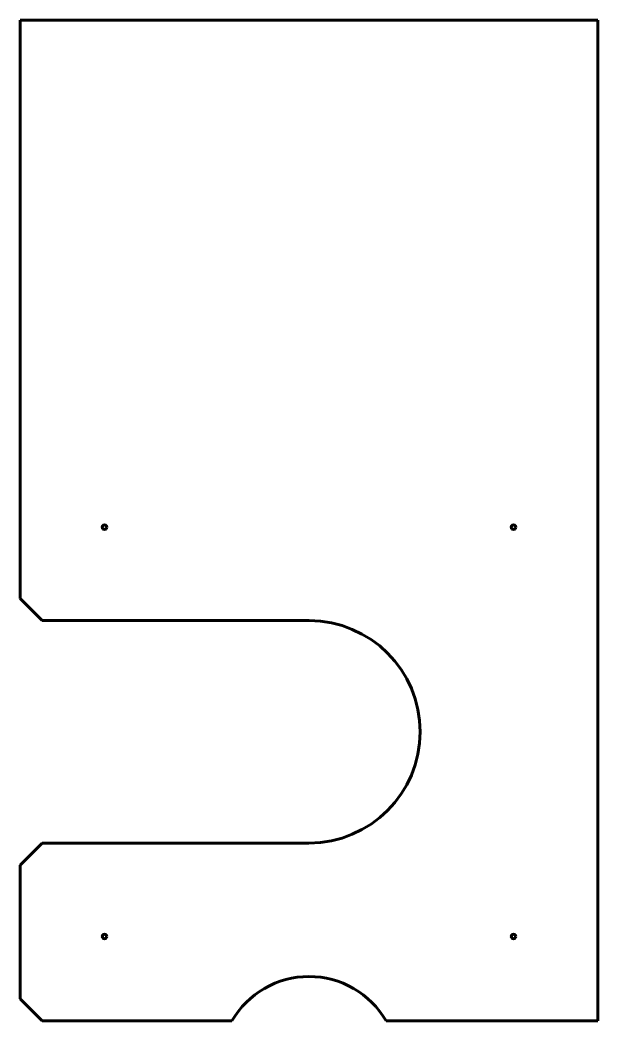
# Model space of a CAD drawing. Header units: millimetres. Extents: x -130 to 0, y 0 to 225.
import ezdxf

# ---------------------------------------------------------------- set-up
doc = ezdxf.new("R2010")
doc.units = ezdxf.units.MM
doc.linetypes.add('K5LT_BASIC', pattern=[0])

msp = doc.modelspace()

# ---------------------------------------------------------------- linework, layer by layer
at = {"color": 150, "linetype": 'K5LT_BASIC', "lineweight": 60, "true_color": 0x0080ff}
for p, q in [((-130, 225), (-130, 95)), ((0, 225), (-130, 225)), ((0, 0), (0, 225)), ((-130, 95), (-125, 90)), ((-125, 90), (-65, 90)), ((-125, 40), (-130, 35)), ((-65, 40), (-125, 40)), ((-130, 35), (-130, 5)), ((-130, 5), (-125, 0)), ((-125, 0), (-82.32, 0)), ((-47.68, 0), (0, 0))]:
    msp.add_line(p, q, dxfattribs=at)
for centre in [(-111, 111), (-19, 111), (-111, 19), (-19, 19)]:
    msp.add_circle(centre, 0.5, dxfattribs=at)
for centre, radius, start, end in [((-65, 65), 25, 270, 90), ((-65, -10), 20, 30, 150)]:
    msp.add_arc(centre, radius, start, end, dxfattribs=at)

doc.saveas('drawing.dxf')
